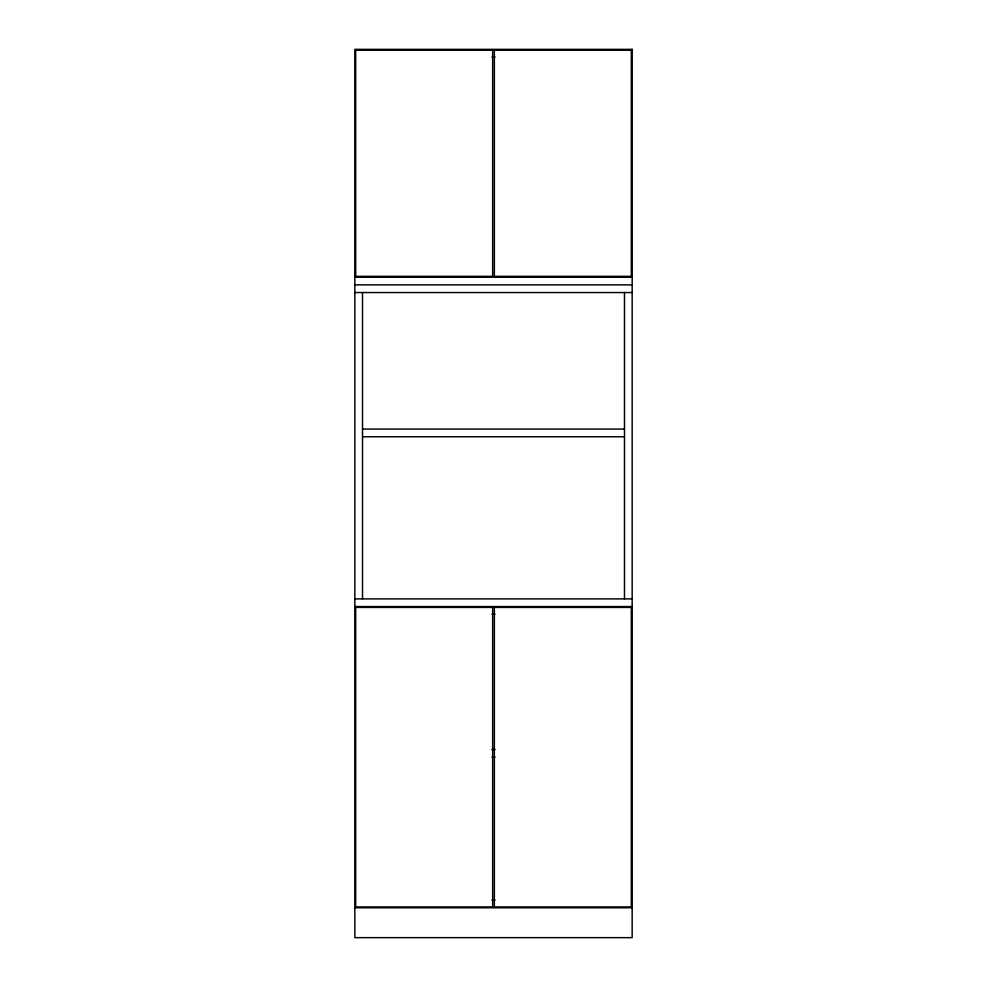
<?xml version="1.0" encoding="UTF-8"?>
<svg xmlns="http://www.w3.org/2000/svg" width="987" height="987" viewBox="0 0 987 987"><rect width="100%" height="100%" fill="white"/><g stroke="black" fill="none" stroke-linecap="round" stroke-linejoin="round"><path stroke-width="1.48" d="M491.958 57.024L495.042 57.024M354.839 277.187L632.161 277.187M354.839 284.861L632.161 284.861M354.839 292.547L632.161 292.547M362.513 429.074L624.487 429.074M362.513 436.76L624.487 436.76M354.839 598.887L632.161 598.887M354.839 606.561L632.161 606.561M491.958 614.247L495.042 614.247M491.958 749.491L495.042 749.491M491.958 757.177L495.042 757.177M491.958 900.107L495.042 900.107M354.839 907.781L632.161 907.781M624.487 292.547L624.487 598.887M362.513 292.547L362.513 598.887M632.161 49.35L354.839 49.35L354.839 937.65L632.161 937.65L632.161 49.35M492.649 50.201L355.69 50.201L355.69 276.335L492.649 276.335L492.649 50.201M631.31 50.201L494.351 50.201L494.351 276.335L631.31 276.335L631.31 50.201M492.649 607.412L355.69 607.412L355.69 906.93L492.649 906.93L492.649 607.412M631.31 607.412L494.351 607.412L494.351 906.93L631.31 906.93L631.31 607.412"/></g></svg>
